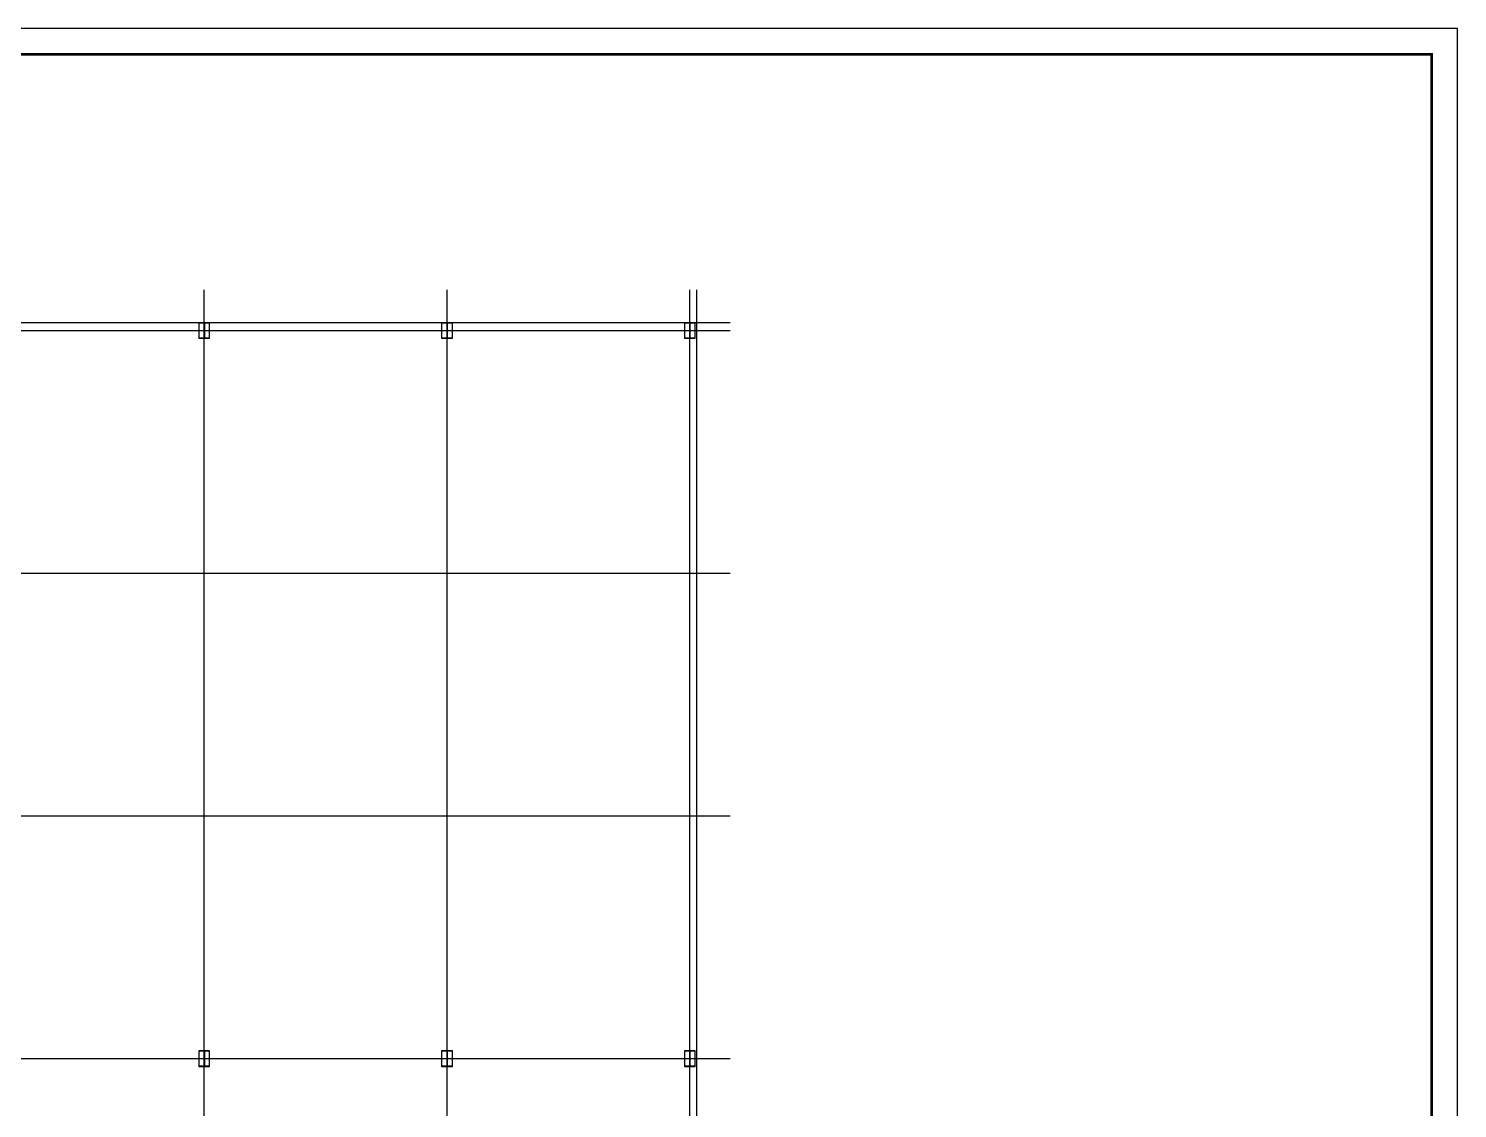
# Model space of a CAD drawing. Extents: x -125668 to 750753, y -248879 to 73241.
# Drawn here: x 114887 to 150196, y 23434 to 50128 of the extents above; entities that cross this region are included whole.
import ezdxf

# ---------------------------------------------------------------- set-up
doc = ezdxf.new("R2010")
doc.units = 0
doc.header["$LTSCALE"] = 1000
doc.header["$MEASUREMENT"] = 0
for name, color, linetype in [('_TCH_MASK', 7, 'Continuous'), ('DOTE', 1, 'Continuous'), ('PUB_TITLE', 4, 'Continuous')]:
    doc.layers.add(name, color=color, linetype=linetype)
doc.styles.get("Standard").update_dxf_attribs({"font": 'gbenor.shx', "bigfont": 'gbcbig.shx'})

# ---------------------------------------------------------------- blocks, each defined once
blk = doc.blocks.new('新块')
at = {"layer": 'PUB_TITLE'}
blk.add_lwpolyline([(-47560, 0), (0, 0), (0, 33640), (-47560, 33640)], close=True, dxfattribs=at)
at = {"layer": 'PUB_TITLE', "const_width": 40}
blk.add_lwpolyline([(-46560, 400), (-400, 400), (-400, 33240), (-46560, 33240)], close=True, dxfattribs=at)
for tag, p in [('审定人', (-8147, 838)), ('校对', (-6621, 837)), ('工程名称', (-5026, 781)), ('阶段', (-810, 832)), ('审核人', (-8147, 641)), ('设计负责人', (-6745, 649)), ('图名', (-3347, 649)), ('日期', (-905, 632)), ('项目负责人', (-8228, 444)), ('设计人', (-6659, 447)), ('项目名称', (-5026, 479)), ('图号', (-1657, 502)), ('比例', (-810, 446))]:
    blk.add_attdef(tag, p, '', height=120)

msp = doc.modelspace()

# ---------------------------------------------------------------- linework, layer by layer
for p, q in [((119101.8, 42866), (119351.8, 42866)), ((119101.8, 42466), (119101.8, 42866)), ((119101.8, 42854), (119351.8, 42854)), ((119222.8, 42854), (119222.8, 42478)), ((119230.8, 42854), (119230.8, 42478)), ((119351.8, 42866), (119351.8, 42466)), ((125101.8, 42866), (125351.8, 42866)), ((125101.8, 42466), (125101.8, 42866)), ((125101.8, 42854), (125351.8, 42854)), ((125222.8, 42854), (125222.8, 42478)), ((125230.8, 42854), (125230.8, 42478)), ((125351.8, 42866), (125351.8, 42466)), ((131101.8, 42866), (131351.8, 42866)), ((131101.8, 42466), (131101.8, 42866)), ((131101.8, 42854), (131351.8, 42854)), ((131222.8, 42854), (131222.8, 42478)), ((131230.8, 42854), (131230.8, 42478)), ((131351.8, 42866), (131351.8, 42466)), ((119351.8, 42478), (119101.8, 42478)), ((119351.8, 42466), (119101.8, 42466)), ((125351.8, 42478), (125101.8, 42478)), ((125351.8, 42466), (125101.8, 42466)), ((131351.8, 42478), (131101.8, 42478)), ((131351.8, 42466), (131101.8, 42466)), ((119101.8, 24866), (119351.8, 24866)), ((119101.8, 24466), (119101.8, 24866)), ((119101.8, 24854), (119351.8, 24854)), ((119222.8, 24854), (119222.8, 24478)), ((119230.8, 24854), (119230.8, 24478)), ((119351.8, 24866), (119351.8, 24466)), ((125101.8, 24866), (125351.8, 24866)), ((125101.8, 24466), (125101.8, 24866)), ((125101.8, 24854), (125351.8, 24854)), ((125222.8, 24854), (125222.8, 24478)), ((125230.8, 24854), (125230.8, 24478)), ((125351.8, 24866), (125351.8, 24466)), ((131101.8, 24866), (131351.8, 24866)), ((131101.8, 24466), (131101.8, 24866)), ((131101.8, 24854), (131351.8, 24854)), ((131222.8, 24854), (131222.8, 24478)), ((131230.8, 24854), (131230.8, 24478)), ((131351.8, 24866), (131351.8, 24466)), ((119351.8, 24478), (119101.8, 24478)), ((119351.8, 24466), (119101.8, 24466)), ((125351.8, 24478), (125101.8, 24478)), ((125351.8, 24466), (125101.8, 24466)), ((131351.8, 24478), (131101.8, 24478)), ((131351.8, 24466), (131101.8, 24466))]:
    msp.add_line(p, q)
at = {"layer": 'DOTE'}
for p, q in [((119226.8, 5666), (119226.8, 43666)), ((125226.8, 5666), (125226.8, 43666)), ((131226.8, 5666), (131226.8, 43666)), ((131401.8, 5666), (131401.8, 43666)), ((92611.8, 42866), (132226.8, 42866)), ((92611.8, 42666), (132226.8, 42666)), ((92611.8, 36666), (132226.8, 36666)), ((92611.8, 30666), (132226.8, 30666)), ((92611.8, 24666), (132226.8, 24666))]:
    msp.add_line(p, q, dxfattribs=at)

# ---------------------------------------------------------------- block references
at = {"layer": '_TCH_MASK', "color": 0, "lineweight": 15, "xscale": 1.587037197976315, "yscale": 1.587037197733252, "zscale": 1.587037197782295}
msp.add_blockref('新块', (150196.1, -3259.8), dxfattribs=at)

doc.saveas('drawing.dxf')
